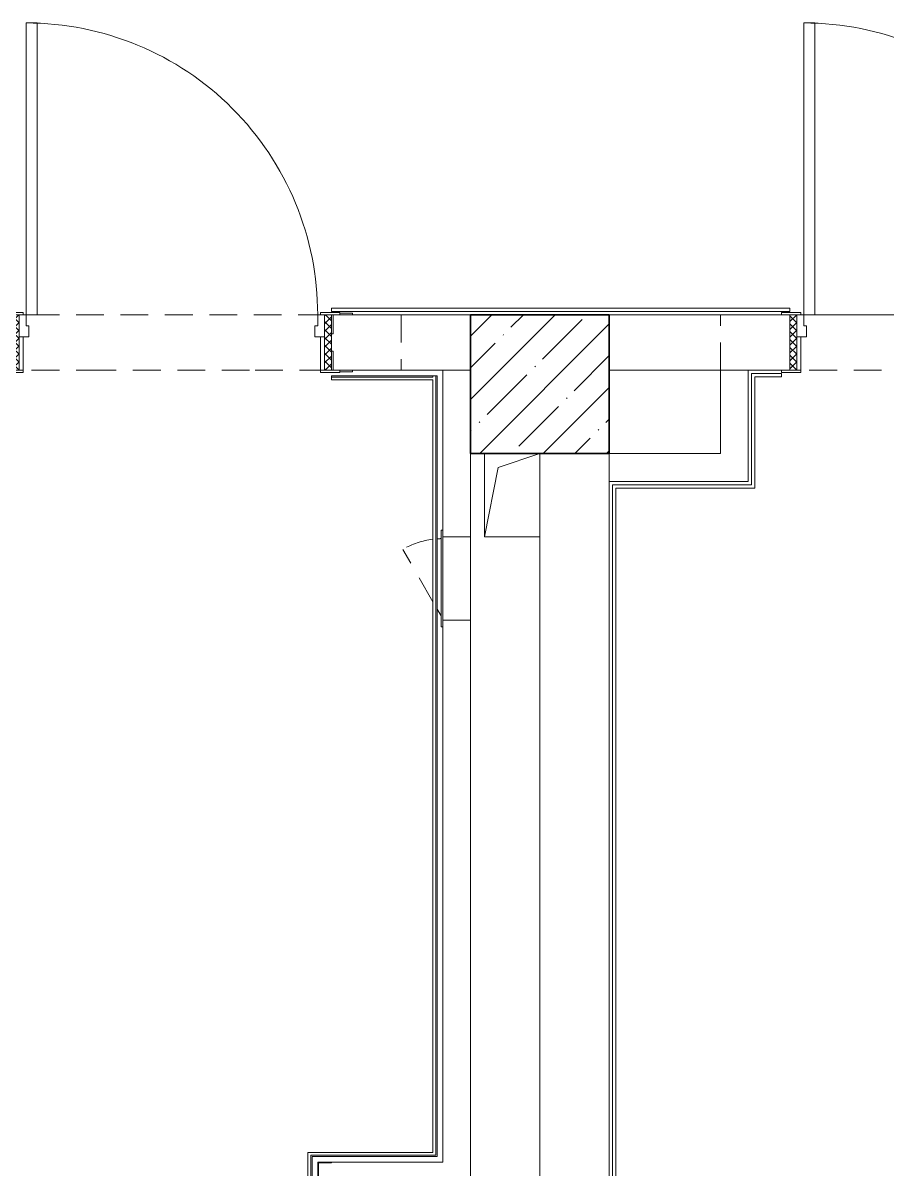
# Model space of a CAD drawing. Header units: millimetres. Extents: x 5993 to 95364, y 94667 to 143522.
# Drawn here: x 42864.9 to 43118.1, y 114343.1 to 114678.9 of the extents above; entities that cross this region are included whole.
import ezdxf

# ---------------------------------------------------------------- set-up
doc = ezdxf.new("R2010")
doc.units = ezdxf.units.MM
doc.linetypes.add('200_ШТРИХ__ш1_п0_6_', pattern=[160, 100, -60])
doc.linetypes.add('200_ШТРИХ_ш1п0_6_', pattern=[160, 100, -60])
for name, color, linetype, lineweight in [('0-2', 7, 'Continuous', 9), ('Двери', 7, 'Continuous', 9), ('Каркас_Импост', 7, 'Continuous', 13), ('Каркас_Импост-1', 7, 'Continuous', 9), ('Несущие колонны', 7, 'Continuous', 9), ('Несущие колонны-1', 7, 'Continuous', 35), ('Обобщенные модели', 7, 'Continuous', 9), ('Общие ребра', 7, 'Continuous', 9), ('Окна', 7, 'Continuous', 9), ('Открывание в плане-1', 7, '200_ШТРИХ__ш1_п0_6_', 9), ('Открывание-1', 7, 'Continuous', 9), ('Панель-2', 7, 'Continuous', 13), ('Перекрытия', 7, 'Continuous', 9), ('Перемычка_Пунктирные линии-1', 7, '200_ШТРИХ_ш1п0_6_', 9), ('Стены', 7, 'Continuous', 9), ('Стены-1', 7, 'Continuous', 13)]:
    doc.layers.add(name, color=color, linetype=linetype, lineweight=lineweight)
pattern_1 = [(135, (1726.411, 164.685), (-14.14213562373095, -14.14213562373095), []), (225, (1726.411, 164.685), (14.14213562373095, -14.14213562373095), [])]
pattern_2 = [(45, (-396.384, 164.685), (-14.14213562373095, 14.14213562373095), []), (135, (-396.384, 164.685), (-14.14213562373095, -14.14213562373095), [])]

# ---------------------------------------------------------------- blocks, each defined once
blk = doc.blocks.new('BSC_Колонна _Прямоугольная - 500х500-V69-АИ2_01_План напольных покрытий и плинтусов 1го этажа _Часть 2_')
at = {"layer": 'Несущие колонны'}
h = blk.add_hatch(dxfattribs=at)
h.set_pattern_fill('FP_79', color=256, style=0, pattern_type=2)
h.set_pattern_definition([(45, (-17000, -7650), (-114.0492527375783, 114.0492527375783), []), (45, (-16885.951, -7650), (-114.0492527375783, 114.0492527375783), [201.612, -40.322, 3.353, -36.97])])
h.paths.add_polyline_path([(-249.9999999999778, -249.9999999999951), (250.0000000000211, -249.9999999999865), (250.0000000000211, 250.0000000000125), (-249.9999999999822, 250.0000000000125), (-249.9999999999778, -148.0246669928659)], flags=0)
at = {"layer": 'Несущие колонны-1'}
for p, q in [((250.0000000000001, 250), (-250.0000000000001, 250)), ((-250.0000000000001, 249.9999999999993), (-249.9999999999954, -249.9999999999999)), ((249.9999999999998, -249.999999999992), (249.9999999999998, 250)), ((-249.9999999999954, -249.9999999999999), (249.9999999999998, -249.999999999992))]:
    blk.add_line(p, q, dxfattribs=at)
blk = doc.blocks.new('Дверь_СКБ_1Ст_Внутренняя_ШЕР - СОШ_Д-12_Дв_1150x2100h_С_У учеников_ душевые-27989864-АИ2_01_План напольных покрытий и плинтусов 1го этажа _Часть 2_')
at = {"layer": 'Двери'}
h = blk.add_hatch(dxfattribs=at)
h.set_pattern_fill('FP_91', color=256, style=0, pattern_type=2)
h.set_pattern_definition(pattern_1)
h.paths.add_polyline_path([(587.5000000000181, -99.99999999996861), (587.5000000000181, 100.0000000000033), (562.500000000015, 100.0000000000033), (562.5000000000107, -99.99999999996861)], flags=0)
at = {"layer": 'Каркас_Импост-1'}
h = blk.add_hatch(dxfattribs=at)
h.set_pattern_fill('FP_92', color=256, style=0, pattern_type=2)
h.set_pattern_definition(pattern_2)
h.paths.add_polyline_path([(-562.4999999999891, -99.99999999999459), (-537.4999999999905, -99.99999999999459), (-537.4999999999905, 100.0000000000033), (-562.4999999999891, 100.0000000000033)], flags=0)
at = {"layer": 'Каркас_Импост'}
for p, q in [((-522.5000000000047, 107.999999999997), (-592.500000000005, 107.999999999997)), ((-592.500000000005, 107.999999999997), (-592.500000000005, 99.99999999999613)), ((-592.500000000005, 99.99999999999613), (-522.5000000000047, 99.99999999999613)), ((-537.5000000000049, 99.99999999999422), (-562.500000000005, 99.99999999999422)), ((-562.500000000005, 99.99999999999422), (-562.500000000005, -100.0000000000016)), ((-512.5000000000068, 100.0000000009477), (-537.5000000000068, 100.0000000009477)), ((-537.5000000000068, 100.0000000009477), (-537.5000000000068, 20.00000000094768)), ((-537.5000000000049, -100.0000000000016), (-537.5000000000049, 99.99999999999422)), ((-522.5000000000047, 99.99999999999613), (-537.5000000000049, 99.99999999999613)), ((-537.5000000000049, 99.99999999999613), (-537.5000000000049, 98.99999999999687)), ((-537.5000000000049, 98.99999999999687), (-522.5000000000047, 98.99999999999687)), ((-522.5000000000047, 99.99999999999613), (-522.5000000000047, 107.999999999997)), ((-522.5000000000047, 98.99999999999687), (-522.5000000000047, 99.99999999999613)), ((-512.5000000000068, 60.00000000094841), (-512.5000000000068, 100.0000000009477)), ((537.4999999999926, 100.0000000009477), (537.4999999999926, 60.00000000094841)), ((562.4999999999933, 100.0000000009477), (537.4999999999926, 100.0000000009477)), ((617.4999999999964, 107.9999999999829), (547.499999999996, 107.9999999999829)), ((547.499999999996, 107.9999999999829), (547.499999999996, 99.99999999997168)), ((562.4999999999967, 99.99999999999594), (547.499999999996, 99.99999999999594)), ((547.499999999996, 99.99999999999594), (547.499999999996, 98.99999999999663)), ((547.499999999996, 99.99999999997168), (617.4999999999964, 99.99999999997168)), ((547.499999999996, 98.99999999999663), (562.4999999999967, 98.99999999999663)), ((562.4999999999933, 20.00000000094768), (562.4999999999933, 100.0000000009477)), ((587.4999999999964, 99.99999999999409), (562.4999999999958, 99.99999999999409)), ((562.4999999999958, 99.99999999999412), (562.4999999999958, -99.99999999997155)), ((562.4999999999967, 98.99999999999663), (562.4999999999967, 99.99999999999594)), ((587.4999999999964, -99.99999999997155), (587.4999999999964, 99.99999999999409)), ((617.4999999999964, 99.99999999997168), (617.4999999999964, 107.9999999999829)), ((-502.5000000000075, 60.00000000094841), (-512.5000000000068, 60.00000000094841)), ((-502.5000000000075, 20.00000000094768), (-502.5000000000075, 60.00000000094841)), ((537.4999999999926, 60.00000000094841), (527.499999999992, 60.00000000094841)), ((527.499999999992, 60.00000000094841), (527.499999999992, 20.00000000094768)), ((-537.5000000000068, 20.00000000094768), (-502.5000000000075, 20.00000000094768)), ((-522.5000000000047, 19.99999999998391), (-537.5000000000049, 19.99999999998391)), ((-537.5000000000049, 19.99999999998391), (-537.5000000000049, -100.0000000000032)), ((-522.5000000000047, -100.0000000000032), (-522.5000000000047, 19.99999999998391)), ((527.499999999992, 20.00000000094768), (562.4999999999933, 20.00000000094768)), ((562.4999999999967, 19.99999999998368), (547.499999999996, 19.99999999998368)), ((547.499999999996, 19.99999999998368), (547.499999999996, -100.0000000000034)), ((562.4999999999967, -100.0000000000034), (562.4999999999967, 19.99999999998368)), ((-522.5000000000047, -100.0000000000032), (-592.500000000005, -100.0000000000032)), ((-592.500000000005, -100.0000000000032), (-592.500000000005, -107.9999999999984)), ((-592.500000000005, -107.9999999999984), (-522.5000000000047, -107.9999999999984)), ((-562.500000000005, -100.0000000000016), (-537.5000000000049, -100.0000000000016)), ((-537.5000000000049, -100.0000000000032), (-522.5000000000047, -100.0000000000032)), ((-522.5000000000047, -107.9999999999984), (-522.5000000000047, -100.0000000000032)), ((547.499999999996, -100.0000000000034), (562.4999999999967, -100.0000000000034)), ((617.499999999996, -100.0000000000036), (547.4999999999957, -100.0000000000036)), ((547.4999999999957, -100.0000000000036), (547.4999999999957, -108.0000000000112)), ((547.4999999999957, -108.0000000000112), (617.499999999996, -108.0000000000112)), ((562.4999999999958, -99.99999999997151), (587.4999999999964, -99.99999999997151)), ((617.499999999996, -108.0000000000112), (617.499999999996, -100.0000000000036))]:
    blk.add_line(p, q, dxfattribs=at)
at = {"layer": 'Открывание-1'}
blk.add_arc((-512.4999999999967, 100.0000000009466), 1049.99999999999, 359.9999999999996, 90.00000000000105, dxfattribs=at)
at = {"layer": 'Панель-2'}
for p, q in [((-512.5000000000147, 1150.000000000936), (-512.5000000000095, 100.0000000009357)), ((-472.5000000000147, 1150.000000000936), (-512.5000000000147, 1150.000000000936)), ((-472.5000000000095, 100.000000000936), (-472.5000000000147, 1150.000000000936)), ((-512.5000000000095, 100.0000000009357), (-472.5000000000095, 100.0000000009357))]:
    blk.add_line(p, q, dxfattribs=at)
blk = doc.blocks.new('Дверь_СКБ_1Ст_Внутренняя_ШЕР - СОШ_Д-17__Дв_1150x2100h_Лаборантские_ Инструментальные_EI30-27988178-АИ2_01_План напольных покрытий и плинтусов 1го этажа _Часть 2_')
at = {"layer": 'Двери'}
h = blk.add_hatch(dxfattribs=at)
h.set_pattern_fill('FP_91', color=256, style=0, pattern_type=2)
h.set_pattern_definition(pattern_1)
h.paths.add_polyline_path([(587.5000000000224, -99.99999999996861), (587.5000000000224, 100.0000000000033), (562.5000000000238, 100.0000000000033), (562.5000000000194, -99.99999999996861)], flags=0)
at = {"layer": 'Каркас_Импост-1'}
h = blk.add_hatch(dxfattribs=at)
h.set_pattern_fill('FP_92', color=256, style=0, pattern_type=2)
h.set_pattern_definition(pattern_2)
h.paths.add_polyline_path([(-537.4999999999818, -99.99999999999459), (-537.4999999999818, 100.0000000000033), (-562.4999999999804, 100.0000000000033), (-562.4999999999804, -99.99999999999459)], flags=0)
at = {"layer": 'Каркас_Импост'}
for p, q in [((-522.5000000000047, 107.999999999997), (-592.500000000005, 107.999999999997)), ((-592.500000000005, 107.999999999997), (-592.500000000005, 99.99999999999613)), ((-592.500000000005, 99.99999999999613), (-522.5000000000047, 99.99999999999613)), ((-537.5000000000049, 99.99999999999422), (-562.500000000005, 99.99999999999422)), ((-562.500000000005, 99.99999999999422), (-562.500000000005, -100.0000000000016)), ((-512.5000000000068, 100.0000000009477), (-537.5000000000068, 100.0000000009477)), ((-537.5000000000068, 100.0000000009477), (-537.5000000000068, 20.00000000094768)), ((-537.5000000000049, -100.0000000000016), (-537.5000000000049, 99.99999999999422)), ((-522.5000000000047, 99.99999999999613), (-537.5000000000049, 99.99999999999613)), ((-537.5000000000049, 99.99999999999613), (-537.5000000000049, 98.99999999999687)), ((-537.5000000000049, 98.99999999999687), (-522.5000000000047, 98.99999999999687)), ((-522.5000000000047, 99.99999999999613), (-522.5000000000047, 107.999999999997)), ((-522.5000000000047, 98.99999999999687), (-522.5000000000047, 99.99999999999613)), ((-512.5000000000068, 60.00000000094841), (-512.5000000000068, 100.0000000009477)), ((537.4999999999926, 100.0000000009477), (537.4999999999926, 60.00000000094841)), ((562.4999999999933, 100.0000000009477), (537.4999999999926, 100.0000000009477)), ((617.4999999999964, 107.9999999999829), (547.499999999996, 107.9999999999829)), ((547.499999999996, 107.9999999999829), (547.499999999996, 99.99999999997168)), ((562.4999999999967, 99.99999999999594), (547.499999999996, 99.99999999999594)), ((547.499999999996, 99.99999999999594), (547.499999999996, 98.99999999999663)), ((547.499999999996, 99.99999999997168), (587.500000000001, 99.99999999997168)), ((547.499999999996, 98.99999999999663), (562.4999999999967, 98.99999999999663)), ((562.4999999999933, 20.00000000094768), (562.4999999999933, 100.0000000009477)), ((587.4999999999964, 99.99999999999409), (562.4999999999958, 99.99999999999409)), ((562.4999999999958, 99.99999999999412), (562.4999999999958, -99.99999999997155)), ((562.4999999999967, 98.99999999999663), (562.4999999999967, 99.99999999999594)), ((617.4999999999964, 106.0000000000118), (617.4999999999964, 107.9999999999829)), ((-502.5000000000075, 60.00000000094841), (-512.5000000000068, 60.00000000094841)), ((-502.5000000000075, 20.00000000094768), (-502.5000000000075, 60.00000000094841)), ((537.4999999999926, 60.00000000094841), (527.499999999992, 60.00000000094841)), ((527.499999999992, 60.00000000094841), (527.499999999992, 20.00000000094768)), ((-537.5000000000068, 20.00000000094768), (-502.5000000000075, 20.00000000094768)), ((-522.5000000000047, 19.99999999998391), (-537.5000000000049, 19.99999999998391)), ((-537.5000000000049, 19.99999999998391), (-537.5000000000049, -100.0000000000032)), ((-522.5000000000047, -100.0000000000032), (-522.5000000000047, 19.99999999998391)), ((527.499999999992, 20.00000000094768), (562.4999999999933, 20.00000000094768)), ((562.4999999999967, 19.99999999998368), (547.499999999996, 19.99999999998368)), ((547.499999999996, 19.99999999998368), (547.499999999996, -100.0000000000034)), ((562.4999999999967, -100.0000000000034), (562.4999999999967, 19.99999999998368)), ((587.4999999999964, -30.99999999997951), (587.4999999999964, 31.00000000001052)), ((-522.5000000000047, -100.0000000000032), (-592.500000000005, -100.0000000000032)), ((-592.500000000005, -100.0000000000032), (-592.500000000005, -107.9999999999984)), ((-592.500000000005, -107.9999999999984), (-522.5000000000047, -107.9999999999984)), ((-562.500000000005, -100.0000000000016), (-537.5000000000049, -100.0000000000016)), ((-537.5000000000049, -100.0000000000032), (-522.5000000000047, -100.0000000000032)), ((-522.5000000000047, -107.9999999999984), (-522.5000000000047, -100.0000000000032)), ((547.499999999996, -100.0000000000034), (562.4999999999967, -100.0000000000034)), ((587.5000000000032, -100.0000000000036), (547.4999999999957, -100.0000000000036)), ((547.4999999999957, -100.0000000000036), (547.4999999999957, -108.0000000000112)), ((547.4999999999957, -108.0000000000112), (617.499999999996, -108.0000000000112)), ((562.4999999999958, -99.99999999997151), (587.4999999999964, -99.99999999997151)), ((617.499999999996, -108.0000000000112), (617.499999999996, -105.9999999999796))]:
    blk.add_line(p, q, dxfattribs=at)
at = {"layer": 'Открывание-1'}
blk.add_arc((-512.4999999999967, 100.0000000009466), 1049.99999999999, 359.9999999999996, 90.00000000000105, dxfattribs=at)
at = {"layer": 'Панель-2'}
for p, q in [((-512.5000000000147, 1150.000000000936), (-512.5000000000095, 100.0000000009357)), ((-472.5000000000147, 1150.000000000936), (-512.5000000000147, 1150.000000000936)), ((-472.5000000000095, 100.000000000936), (-472.5000000000147, 1150.000000000936)), ((-512.5000000000095, 100.0000000009357), (-472.5000000000095, 100.0000000009357))]:
    blk.add_line(p, q, dxfattribs=at)
blk = doc.blocks.new('АР_Перемычка - АР_Перемычка-27989294-АИ2_01_План напольных покрытий и плинтусов 1го этажа _Часть 2_')
at = {"layer": 'Обобщенные модели'}
blk.add_line((-250, -99.99999999999349), (-243, -99.99999999999349), dxfattribs=at)
at = {"layer": 'Перемычка_Пунктирные линии-1'}
for p, q in [((-250, 100.0000000000065), (1400.000000000003, 100.0000000000065)), ((-250, -99.99999999999349), (-250, 100.0000000000065)), ((1400.000000000003, 100.0000000000065), (1400.000000000003, -99.99999999999349)), ((-250, -99.99999999999349), (275.0000000000095, -99.99999999999349)), ((275.0000000000095, -99.99999999999349), (875.0000000000023, -99.99999999999349)), ((875.0000000000023, -99.99999999999349), (1400.000000000003, -99.99999999999349))]:
    blk.add_line(p, q, dxfattribs=at)
blk = doc.blocks.new('АР_Перемычка - АР_Перемычка-27988723-АИ2_01_План напольных покрытий и плинтусов 1го этажа _Часть 2_')
at = {"layer": 'Перемычка_Пунктирные линии-1'}
for p, q in [((-250, 100.0000000000065), (1150.000000000003, 100.0000000000065)), ((-250, -99.99999999999349), (-250, 100.0000000000065)), ((1150.000000000003, 31.00000000001427), (1150.000000000003, -30.99999999997588)), ((-250, -99.99999999999349), (1150.000000000003, -99.99999999999349))]:
    blk.add_line(p, q, dxfattribs=at)
blk = doc.blocks.new('154_Стойка_СКБ_Уголок - СМ-2230_200-V181-АИ2_01_План напольных покрытий и плинтусов 1го этажа _Часть 2_')
at = {"layer": 'Обобщенные модели'}
for p, q in [((130.9999999999933, 81.00000000001329), (130.9999999999933, 150.0000000000131)), ((199.9999999999932, 156.0000000000131), (154.999999999981, 156.0000000000131)), ((154.9999999999818, 150.0000000000131), (199.9999999999932, 150.0000000000131)), ((199.9999999999932, 150.0000000000131), (199.9999999999932, 156.0000000000131)), ((124.9999999999926, 81.00000000001329), (130.9999999999933, 81.00000000001329)), ((130.9999999999922, 19.00000000001329), (124.9999999999923, 19.00000000001329)), ((130.9999999999922, -49.99999999998694), (130.9999999999922, 19.00000000001329)), ((199.9999999999924, -49.99999999998694), (154.9999999999809, -49.99999999998694)), ((154.9999999999805, -55.99999999998696), (199.9999999999924, -55.99999999998696)), ((199.9999999999924, -55.99999999998696), (199.9999999999924, -49.99999999998694))]:
    blk.add_line(p, q, dxfattribs=at)
blk = doc.blocks.new('154_Фахверк_СКБ_Швеллер - Тип_100_4010-27789772-АИ2_01_План напольных покрытий и плинтусов 1го этажа _Часть 2_')
at = {"layer": 'Обобщенные модели'}
for p, q in [((174.9999999999923, 50.00000000000986), (124.9999999999923, 50.00000000000986)), ((124.9999999999923, 50.00000000000986), (124.9999999999923, -49.99999999999013)), ((127.9999999999923, 47.00000000000985), (174.9999999999923, 47.00000000000985)), ((127.9999999999923, -46.99999999999012), (127.9999999999923, 47.00000000000985)), ((174.9999999999923, 47.00000000000985), (174.9999999999923, 50.00000000000986)), ((124.9999999999923, -49.99999999999013), (174.9999999999923, -49.99999999999013)), ((174.9999999999923, -46.99999999999012), (127.9999999999923, -46.99999999999012)), ((174.9999999999923, -49.99999999999013), (174.9999999999923, -46.99999999999012))]:
    blk.add_line(p, q, dxfattribs=at)
blk = doc.blocks.new('AR_Отверстие Ниша - Лючок-32401542-АИ2_01_План напольных покрытий и плинтусов 1го этажа _Часть 2_')
at = {"layer": 'Окна'}
for p, q in [((150.000000075592, 50.00000015199998), (-150.000000075608, 50.00000015199998)), ((-150.000000075608, 50.00000015199998), (-150.000000075608, -50.00000000000002)), ((150.000000075592, -50.00000000000002), (150.000000075592, 50.00000015199998)), ((-150.000000075608, -50.00000000000002), (150.000000075592, -50.00000000000002))]:
    blk.add_line(p, q, dxfattribs=at)
blk = doc.blocks.new('Л_Общий_Лючок - Лючок-29683982-АИ2_01_План напольных покрытий и плинтусов 1го этажа _Часть 2_')
at = {"layer": 'Окна'}
for p, q in [((324, 6.00000000000021), (-23.9999999999984, 6.00000000000021)), ((-23.9999999999984, 6.00000000000021), (-23.9999999999984, 0)), ((324, 6.00000000000021), (324, 0))]:
    blk.add_line(p, q, dxfattribs=at)
at = {"layer": 'Открывание в плане-1'}
for p, q in [((66.62177826534085, 35.00000000024854), (255.4153164208643, 144.0000000756002)), ((16.3923048454113, 5.99999999999952), (40.64101615180734, 20.00000000024858))]:
    blk.add_line(p, q, dxfattribs=at)
for start, end in [(6.998505791862368, 29.99999999999959), (1.199743850024608, 3.999146166799868)]:
    blk.add_arc((6.00000000000158, 2.436451040921384e-12), 288.0000001512, start, end, dxfattribs=at)
blk = doc.blocks.new('AR_Отверстие прямоугольное _в плите_ - AR_Отверстие прямоугольное _в плите_-30512088-АИ2_01_План напольных покрытий и плинтусов 1го этажа _Часть 2_')
at = {"layer": 'Обобщенные модели'}
for p, q in [((-99.99999999959637, 150.0000000756069), (-99.99999999959637, -150.0000000755931)), ((-49.99999999979637, 100.0000000758069), (99.9999999996036, 150.0000000756069)), ((-99.99999999959637, -150.0000000755931), (-49.99999999979637, 100.0000000758069)), ((-99.99999999959637, -150.0000000755931), (99.9999999996036, -150.0000000755931))]:
    blk.add_line(p, q, dxfattribs=at)

msp = doc.modelspace()

# ---------------------------------------------------------------- linework, layer by layer
at = {"layer": 'Общие ребра'}
for p, q in [((42985.05660434866, 114575.0836067873), (42955.34724826978, 114575.0836067873)), ((42985.05660434866, 114575.0836067873), (42985.05660434866, 114575.4905842679)), ((42985.87055930971, 114347.99017265), (42985.87055930971, 114575.4905842679)), ((42949.2425860618, 114347.1762176889), (42985.87055930971, 114347.1762176889)), ((42949.2425860618, 114346.7692402084), (42949.2425860618, 114347.1762176889)), ((42949.2425860618, 114335.3738707534), (42949.2425860618, 114346.7692402084)), ((42985.87055930971, 114347.99017265), (42985.87055930971, 114347.1762176889)), ((42985.87055930971, 114347.1762176889), (42985.87055930971, 114347.99017265))]:
    msp.add_line(p, q, dxfattribs=at)
at = {"layer": 'Перекрытия'}
msp.add_line((43096.97541149521, 114593.3975934113), (43179.18486256286, 114593.3975934113), dxfattribs=at)
at = {"layer": 'Стены'}
for p, q in [((42955.34724826975, 114595.3510853178), (43089.64981684562, 114595.3510853178)), ((42955.34724826975, 114594.3743393645), (42955.34724826975, 114595.3510853178)), ((43089.64981684562, 114594.3743393645), (42955.34724826975, 114594.3743393645)), ((43089.64981684562, 114594.3743393645), (43089.64981684562, 114595.3510853178)), ((43078.41723838293, 114576.1417482367), (43087.20795196238, 114576.1417482367)), ((43078.41723838293, 114543.5835497941), (43078.41723838293, 114576.1417482367)), ((43087.20795196238, 114575.1650022835), (43079.39398433619, 114575.1650022835)), ((43079.39398433619, 114575.1650022835), (43079.39398433619, 114542.6068038408)), ((43087.20795196238, 114576.1417482367), (43087.20795196238, 114575.1650022835)), ((43037.71949032962, 113963.5592445386), (43037.71949032962, 114543.5835497941)), ((43037.71949032962, 114543.5835497941), (43078.41723838293, 114543.5835497941)), ((43038.69623628289, 114542.6068038408), (43038.69623628289, 113964.5359904919)), ((43079.39398433619, 114542.6068038408), (43038.69623628289, 114542.6068038408))]:
    msp.add_line(p, q, dxfattribs=at)
at = {"layer": 'Стены-1'}
for p, q in [((42996.04499632303, 114593.3975934113), (42961.45191047779, 114593.3975934113)), ((43087.20795196241, 114593.3975934113), (43036.74274437636, 114593.3975934113)), ((42961.45191047779, 114577.11849419), (42996.04499632303, 114577.11849419)), ((42987.90544671241, 114577.11849419), (42987.90544671241, 114528.2811965322)), ((42996.04499632305, 114577.11849419), (42987.90544671241, 114577.11849419)), ((43036.74274437636, 114577.11849419), (43087.20795196241, 114577.11849419)), ((43077.44049242963, 114577.11849419), (43069.30094281898, 114577.11849419)), ((43069.30094281898, 114577.11849419), (43069.30094281898, 114552.699845358)), ((43077.44049242963, 114552.699845358), (43077.44049242963, 114577.11849419)), ((42985.05660434866, 114575.4905842679), (42955.34724826978, 114575.4905842679)), ((42955.34724826978, 114575.4905842679), (42955.34724826978, 114574.2696518263)), ((42955.34724826978, 114574.2696518263), (42985.05660434866, 114574.2696518263)), ((42986.27753679025, 114575.4905842679), (42985.05660434866, 114575.4905842679)), ((42985.05660434866, 114574.2696518263), (42985.05660434866, 114347.99017265)), ((42986.27753679025, 114347.99017265), (42986.27753679025, 114575.4905842679)), ((42996.04499632305, 114528.2811965322), (42996.04499632305, 114552.699845358)), ((43016.3938703497, 114552.699845358), (43016.3938703497, 113982.9313726119)), ((43036.74274437633, 113982.9313726119), (43036.74274437633, 114552.699845358)), ((43069.30094281898, 114552.699845358), (43036.74274437633, 114552.699845358)), ((43036.74274437633, 114552.699845358), (43036.74274437633, 114544.5602957474)), ((43077.44049242963, 114544.5602957474), (43077.44049242963, 114552.699845358)), ((43036.74274437633, 114544.5602957474), (43077.44049242963, 114544.5602957474)), ((42987.90544671241, 114503.8625476879), (42987.90544671241, 114345.1413302862)), ((42996.04499632305, 114320.7226814543), (42996.04499632305, 114503.8625476879)), ((42985.05660434866, 114347.99017265), (42948.4286311007, 114347.99017265)), ((42948.4286311007, 114347.99017265), (42948.4286311007, 114347.1762176889)), ((42948.4286311007, 114347.1762176889), (42948.4286311007, 114346.7692402084)), ((42948.4286311007, 114346.7692402084), (42948.4286311007, 114335.3738707534)), ((42949.64956354231, 114346.7692402084), (42986.27753679025, 114346.7692402084)), ((42949.64956354231, 114335.3738707534), (42949.64956354231, 114346.7692402084)), ((42986.27753679025, 114347.1762176889), (42986.27753679025, 114347.99017265)), ((42986.27753679025, 114346.7692402084), (42986.27753679025, 114347.1762176889)), ((42987.90544671241, 114345.1413302862), (42955.34724826978, 114345.1413302862))]:
    msp.add_line(p, q, dxfattribs=at)

# ---------------------------------------------------------------- block references
at = {"layer": '0-2', "xscale": 0.08139549610658335, "yscale": 0.08139549610658335, "zscale": 0.08139549610658335}
for name, p in [('Дверь_СКБ_1Ст_Внутренняя_ШЕР - СОШ_Д-12_Дв_1150x2100h_С_У учеников_ душевые-27989864-АИ2_01_План напольных покрытий и плинтусов 1го этажа _Часть 2_', (42907.52739430715, 114585.2580438007)), ('Дверь_СКБ_1Ст_Внутренняя_ШЕР - СОШ_Д-17__Дв_1150x2100h_Лаборантские_ Инструментальные_EI30-27988178-АИ2_01_План напольных покрытий и плинтусов 1го этажа _Часть 2_', (43135.43478340558, 114585.2580438007)), ('154_Стойка_СКБ_Уголок - СМ-2230_200-V181-АИ2_01_План напольных покрытий и плинтусов 1го этажа _Часть 2_', (42945.17281125645, 114581.1882689953)), ('АР_Перемычка - АР_Перемычка-27989294-АИ2_01_План напольных покрытий и плинтусов 1го этажа _Часть 2_', (42861.7424277472, 114585.2580438007)), ('BSC_Колонна _Прямоугольная - 500х500-V69-АИ2_01_План напольных покрытий и плинтусов 1го этажа _Часть 2_', (43016.3938703497, 114573.0487193847)), ('АР_Перемычка - АР_Перемычка-27988723-АИ2_01_План напольных покрытий и плинтусов 1го этажа _Часть 2_', (43089.64981684562, 114585.2580438007)), ('AR_Отверстие прямоугольное _в плите_ - AR_Отверстие прямоугольное _в плите_-30512088-АИ2_01_План напольных покрытий и плинтусов 1го этажа _Часть 2_', (43008.25432073907, 114540.490520942)), ('154_Фахверк_СКБ_Швеллер - Тип_100_4010-27789772-АИ2_01_План напольных покрытий и плинтусов 1го этажа _Часть 2_', (42941.10303645112, 114341.0715554809))]:
    msp.add_blockref(name, p, dxfattribs=at)
for name, p, rotation in [('Л_Общий_Лючок - Лючок-29683982-АИ2_01_План напольных покрытий и плинтусов 1го этажа _Часть 2_', (42987.90544671241, 114503.8625476879), 89.99999999999967), ('AR_Отверстие Ниша - Лючок-32401542-АИ2_01_План напольных покрытий и плинтусов 1го этажа _Часть 2_', (42991.97522151773, 114516.0718721101), 269.9999999999997)]:
    msp.add_blockref(name, p, dxfattribs=dict(at, rotation=rotation))

doc.saveas('drawing.dxf')
